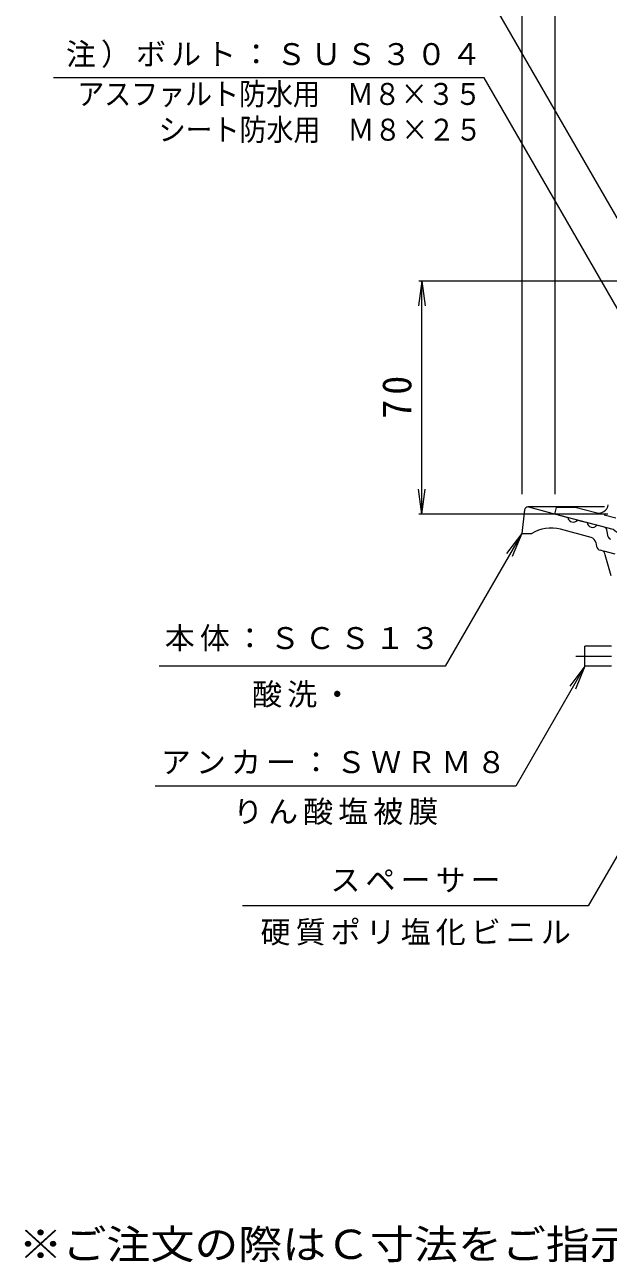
# Model space of a CAD drawing. Units: millimetres, scale not verified. Extents: x -282 to 226, y -346 to 324.
# Drawn here: x -282.3 to -107, y -277.3 to 94.5 of the extents above; entities that cross this region are included whole.
import ezdxf
from ezdxf.enums import TextEntityAlignment as Align

# ---------------------------------------------------------------- set-up
doc = ezdxf.new("R2010")
doc.units = ezdxf.units.MM
doc.header["$LTSCALE"] = 3
doc.linetypes.add('CHAIN1', pattern=[8, 5, -1, 1, -1])
doc.linetypes.add('DASHED1', pattern=[1.8, 1.2, -0.6])
for name, color, linetype, lineweight in [('0-0_通り芯', 3, 'Continuous', 9), ('0-1_躯体', 2, 'Continuous', 9), ('0-4_その他', 7, 'Continuous', 9), ('0-5_寸法', 7, 'Continuous', 9)]:
    doc.layers.add(name, color=color, linetype=linetype, lineweight=lineweight)
doc.layers.add('F-0_F-0ﾚｲﾔ', color=2, linetype='Continuous')
doc.styles.add('ＭＳ ゴシック', font='')
doc.styles.get('ＭＳ ゴシック').set_extended_font_data('MS Gothic')

msp = doc.modelspace()

# ---------------------------------------------------------------- linework, layer by layer
at = {"layer": '0-0_通り芯'}
for p, q in [((-132.07, -51.244), (-132.96, -58.368)), ((-108.1, -50.368), (-131.077, -50.368)), ((-130.96, -50.368), (-119.104, -53.545)), ((-116.207, -54.321), (-113.309, -55.098)), ((-132.96, -58.368), (-129.96, -58.368)), ((-112.13, -59.555), (-121.318, -57.093)), ((-108.11, -56.491), (-110.411, -55.874)), ((-106.965, -59.331), (-107.389, -57.256)), ((-110.689, -61.086), (-110.45, -62.252)), ((-108.94, -63.515), (-109.369, -63.401)), ((-106.119, -71.048), (-107.839, -64.785)), ((-105.96, -92.225), (-113.96, -92.225)), ((-113.96, -98.225), (-113.96, -92.225)), ((-105.96, -98.225), (-113.96, -98.225))]:
    msp.add_line(p, q, dxfattribs=at)
at = {"layer": '0-0_通り芯', "linetype": 'DASHED1'}
msp.add_line((-99.622, -66.012), (-108.94, -63.515), dxfattribs=at)
at = {"layer": '0-0_通り芯', "linetype": 'CHAIN1'}
msp.add_line((-116.74, -95.225), (-105.96, -95.225), dxfattribs=at)
at = {"layer": '0-0_通り芯'}
for centre, radius, start, end in [((-131.077, -51.368), 1, 90, 172.87474), ((-117.494, -53.329), 1.625, 187.62059, 322.3797), ((-111.698, -54.882), 1.625, 187.62059, 322.3797), ((-124.165, -67.718), 11, 74.99997, 121.79005), ((-108.369, -57.457), 1, 11.56538, 75.0005), ((-105.985, -59.131), 1, 191.56642, 255.0005), ((-112.648, -61.487), 2, 11.56517, 75.0005), ((-108.98, -61.952), 1.5, 191.56601, 254.99991), ((-109.328, -64.964), 1.5, 6.87408, 74.99973)]:
    msp.add_arc(centre, radius, start, end, dxfattribs=at)
at = {"layer": '0-1_躯体'}
for p, q in [((-122.96, -52.512), (-122.46, -50.512)), ((-116.901, -50.512), (-122.46, -50.512)), ((-110.695, -52.175), (-116.901, -50.512))]:
    msp.add_line(p, q, dxfattribs=at)
at = {"layer": '0-1_躯体', "linetype": 'DASHED1'}
msp.add_line((-99.46, -55.185), (-110.695, -52.175), dxfattribs=at)
at = {"layer": '0-1_躯体'}
msp.add_lwpolyline([(-102.46, -58.522), (-104.46, -57.986), (-105.46, -57.201), (-122.96, -52.512)], dxfattribs=at)
msp.add_arc((-109.919, -49.277), 3, 254.99973, 351.29286, dxfattribs=at)
at = {"layer": '0-4_その他'}
for p, q in [((-132.96, 143.388), (-132.96, -46.512)), ((-122.96, 118.388), (-122.96, -46.512)), ((-162.96, 17.488), (-163.939, 10.052)), ((-90.474, 17.488), (-163.86, 17.488)), ((-162.96, -52.512), (-162.96, 17.488)), ((-162.96, 17.488), (-161.981, 10.052)), ((-162.96, -52.512), (-163.939, -45.076)), ((-162.96, -52.512), (-161.981, -45.076)), ((-107.113, -52.512), (-163.86, -52.512))]:
    msp.add_line(p, q, dxfattribs=at)
at = {"layer": '0-5_寸法'}
for p, q in [((-91.954, 15.062), (-152.244, 119.488)), ((-144.23, 78.488), (-273.63, 78.488)), ((-78.784, -34.868), (-144.23, 78.488)), ((-132.96, -58.368), (-155.971, -98.225)), ((-132.96, -58.368), (-137.526, -64.318)), ((-132.96, -58.368), (-135.83, -65.297)), ((-155.971, -98.225), (-241.907, -98.225)), ((-113.96, -98.225), (-134.745, -134.225)), ((-113.96, -98.225), (-118.526, -104.175)), ((-113.96, -98.225), (-116.83, -105.154)), ((-89.96, -130.368), (-112.971, -170.225)), ((-134.745, -134.225), (-243.074, -134.225)), ((-112.971, -170.225), (-216.877, -170.225))]:
    msp.add_line(p, q, dxfattribs=at)

# ---------------------------------------------------------------- texts
at = {"layer": '0-4_その他', "color": 2, "insert": (-165.96, -23.887), "char_height": 8.798, "attachment_point": 7, "rotation": 90, "style": 'ＭＳ ゴシック'}
msp.add_mtext('\\T1.27;\\W0.95;70', dxfattribs=at)
at = {"layer": '0-5_寸法', "color": 6, "style": 'ＭＳ ゴシック', "width": 0.9}
for s, p in [('アスファルト防水用\u3000Ｍ８×３５', (-266.481, 68.407)), ('シート防水用\u3000Ｍ８×２５', (-242.019, 57.672))]:
    msp.add_text(s, height=6.598, dxfattribs=at).set_placement(p, align=Align.BOTTOM_LEFT)
at = {"layer": '0-5_寸法', "char_height": 6.598, "attachment_point": 7, "style": 'ＭＳ ゴシック'}
for s, insert in [('\\T1.17;注）ボルト：ＳＵＳ３０４', (-269.877, 81.49)), ('\\T1.17;本体：ＳＣＳ１３', (-240.189, -93.795)), ('\\T1.17;酸洗・', (-213.939, -110.681)), ('\\T1.17;アンカー：ＳＷＲＭ８', (-241.364, -130.679)), ('\\T1.17;りん酸塩被膜', (-219.659, -145.943)), ('\\T1.17;スペーサー', (-190.424, -166.158)), ('\\T1.17;硬質ポリ塩化ビニル', (-211.424, -182.137))]:
    msp.add_mtext(s, dxfattribs=dict(at, insert=insert))
at = {"layer": 'F-0_F-0ﾚｲﾔ', "style": 'ＭＳ ゴシック', "width": 1.1}
msp.add_text('※ご注文の際はＣ寸法をご指示ください。', height=8.798, dxfattribs=at).set_placement((-284.108, -278.941), align=Align.BOTTOM_LEFT)

doc.saveas('drawing.dxf')
